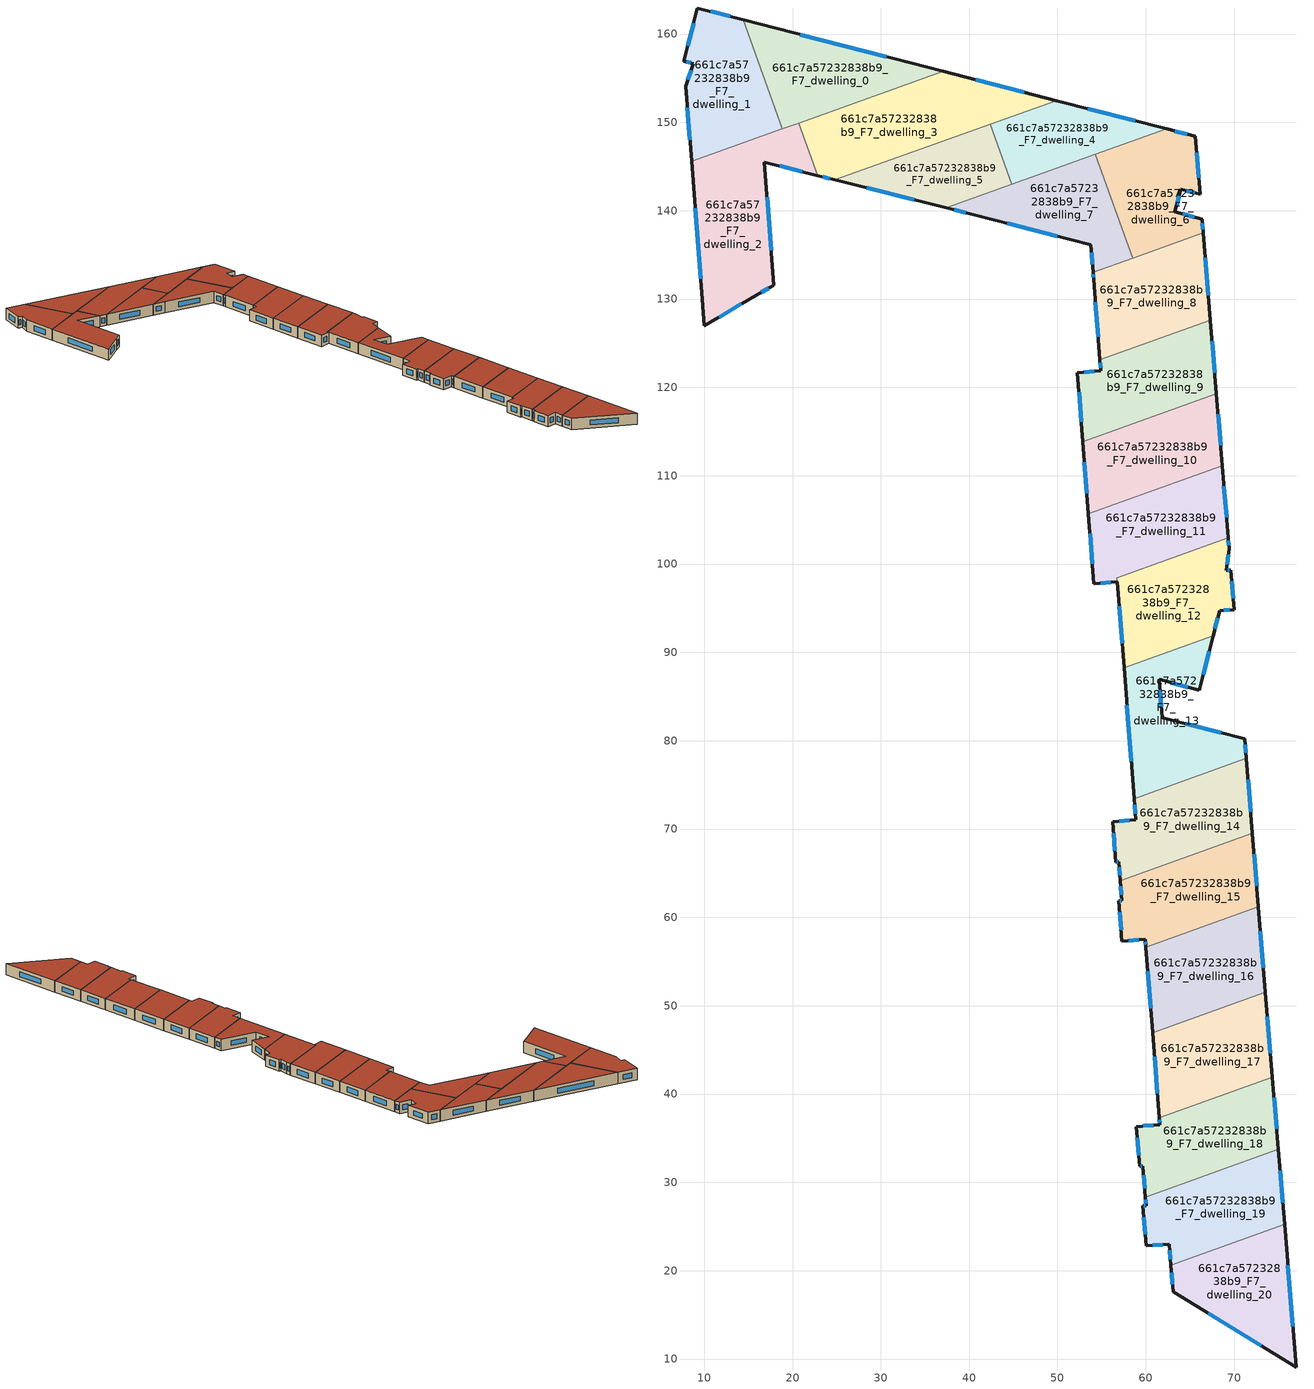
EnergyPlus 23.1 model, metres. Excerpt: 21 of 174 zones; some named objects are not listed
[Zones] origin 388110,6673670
661c7a57232838b9_F7_dwelling_0
 floor to 661c7a57232838b9_F6_dwelling_0 (EU_floor_Construction): 37.07,155.78 18.85,149.26 14.42,161.62 z21
 wall outside (EU_wall_Construction): 37.07,155.78 14.42,161.62 z21:24
 wall to 661c7a57232838b9_F7_dwelling_1 (EU_wall_Construction): 14.42,161.62 18.85,149.26 z21:24
 wall to 661c7a57232838b9_F7_dwelling_3 (EU_wall_Construction): 20.73,149.93 37.07,155.78 z21:24
 wall to 661c7a57232838b9_F7_dwelling_2 (EU_wall_Construction): 18.85,149.26 20.73,149.93 z21:24
 window (EU_Window_Construction): 30.6,157.45 20.89,159.95 z21.86:23.14
 roof outside (EU_roof_Construction): 37.07,155.78 14.42,161.62 18.85,149.26 z24
661c7a57232838b9_F7_dwelling_1
 floor to 661c7a57232838b9_F6_dwelling_1 (EU_floor_Construction): 14.42,161.62 18.85,149.26 8.58,145.58 7.91,154.09 8.76,156.66 7.69,156.93 9.24,162.95 z21
 wall outside (EU_wall_Construction): 14.42,161.62 9.24,162.95 7.69,156.93 8.76,156.66 7.91,154.09 8.58,145.58 z21:24
 wall to 661c7a57232838b9_F7_dwelling_2 (EU_wall_Construction): 8.58,145.58 18.85,149.26 z21:24
 window (EU_Window_Construction): 12.94,162 10.72,162.57 / 8.1,151.66 8.39,148.01 / 8.52,155.92 8.15,154.82 / 8,156.85 8.45,156.74 / 8.8,161.23 8.14,158.65 z21.86:23.14
 roof outside (EU_roof_Construction): 18.85,149.26 14.42,161.62 9.24,162.95 7.69,156.93 8.76,156.66 7.91,154.09 8.58,145.58 z24
661c7a57232838b9_F7_dwelling_10
 floor to 661c7a57232838b9_F6_dwelling_10 (EU_floor_Construction): 67.99,119.28 68.66,111.13 53.51,105.71 52.87,113.87 z21
 wall outside (EU_wall_Construction): 68.66,111.13 67.99,119.28 / 52.87,113.87 53.51,105.71 z21:24
 wall to 661c7a57232838b9_F7_dwelling_9 (EU_wall_Construction): 67.99,119.28 52.87,113.87 z21:24
 wall to 661c7a57232838b9_F7_dwelling_11 (EU_wall_Construction): 53.51,105.71 68.66,111.13 z21:24
 window (EU_Window_Construction): 68.47,113.46 68.18,116.95 / 53.05,111.54 53.33,108.04 z21.86:23.14
 roof outside (EU_roof_Construction): 68.66,111.13 67.99,119.28 52.87,113.87 53.51,105.71 z24
661c7a57232838b9_F7_dwelling_11
 floor to 661c7a57232838b9_F6_dwelling_11 (EU_floor_Construction): 68.66,111.13 69.33,102.98 56.73,98.47 56.77,98 54.13,97.79 53.51,105.71 z21
 wall outside (EU_wall_Construction): 53.51,105.71 54.13,97.79 56.77,98 / 69.33,102.98 68.66,111.13 z21:24
 wall to 661c7a57232838b9_F7_dwelling_12 (EU_wall_Construction): 56.74,98.48 69.33,102.98 / 56.77,98 56.73,98.47 z21:24
 window (EU_Window_Construction): 53.69,103.44 53.95,100.05 / 69.14,105.31 68.85,108.8 / 54.89,97.85 56.02,97.94 z21.86:23.14
 roof outside (EU_roof_Construction): 69.33,102.98 68.66,111.13 53.51,105.71 54.13,97.79 56.77,98 56.73,98.47 z24
661c7a57232838b9_F7_dwelling_12
 floor to 661c7a57232838b9_F6_dwelling_12 (EU_floor_Construction): 69.33,102.98 69.43,101.76 69.12,99.28 69.61,99.32 69.99,94.85 68.35,94.72 67.62,91.88 57.53,88.28 56.74,98.48 z21
 wall outside (EU_wall_Construction): 67.62,91.88 68.35,94.72 69.99,94.85 69.61,99.32 69.12,99.28 69.43,101.76 69.33,102.98 / 56.77,97.99 57.53,88.28 z21:24
 wall to 661c7a57232838b9_F7_dwelling_13 (EU_wall_Construction): 57.53,88.28 67.62,91.88 z21:24
 window (EU_Window_Construction): 67.83,92.69 68.14,93.91 / 69.4,102.11 69.36,102.63 / 69.21,99.99 69.34,101.05 / 69.47,99.3 69.26,99.29 / 69.88,96.13 69.72,98.04 / 68.82,94.75 69.52,94.81 / 56.99,95.22 57.32,91.05 z21.86:23.14
 roof outside (EU_roof_Construction): 67.62,91.88 68.35,94.72 69.99,94.85 69.61,99.32 69.12,99.28 69.43,101.76 69.33,102.98 56.74,98.48 57.53,88.28 z24
661c7a57232838b9_F7_dwelling_13
 floor to 661c7a57232838b9_F6_dwelling_13 (EU_floor_Construction): 67.62,91.88 66.03,85.7 61.51,86.93 61.87,82.6 71.19,80.2 71.38,77.99 58.69,73.45 57.53,88.28 z21
 wall outside (EU_wall_Construction): 71.38,77.99 71.19,80.2 61.87,82.6 61.51,86.93 66.03,85.7 67.62,91.88 / 57.53,88.28 58.69,73.45 z21:24
 wall to 661c7a57232838b9_F7_dwelling_14 (EU_wall_Construction): 58.69,73.45 71.38,77.99 z21:24
 window (EU_Window_Construction): 68.53,80.89 64.53,81.91 / 71.32,78.62 71.25,79.57 / 57.86,84.04 58.36,77.69 / 66.48,87.47 67.17,90.12 / 62.8,86.58 64.74,86.05 / 61.77,83.84 61.62,85.69 z21.86:23.14
 roof outside (EU_roof_Construction): 71.38,77.99 71.19,80.2 61.87,82.6 61.51,86.93 66.03,85.7 67.62,91.88 57.53,88.28 58.69,73.45 z24
661c7a57232838b9_F7_dwelling_14
 floor to 661c7a57232838b9_F6_dwelling_14 (EU_floor_Construction): 71.38,77.99 72.07,69.52 57.11,64.17 56.95,66.29 56.6,66.26 56.24,70.83 58.88,71.04 58.69,73.45 z21
 wall outside (EU_wall_Construction): 58.69,73.45 58.88,71.04 56.24,70.83 56.6,66.26 56.95,66.29 57.11,64.17 / 72.07,69.52 71.38,77.99 z21:24
 wall to 661c7a57232838b9_F7_dwelling_15 (EU_wall_Construction): 57.11,64.17 72.07,69.52 z21:24
 window (EU_Window_Construction): 56.7,66.27 56.85,66.28 / 56.34,69.52 56.5,67.57 / 58.13,70.98 57,70.89 / 58.75,72.76 58.83,71.73 / 71.87,71.94 71.57,75.57 / 57,65.68 57.07,64.77 z21.86:23.14
 roof outside (EU_roof_Construction): 72.07,69.52 71.38,77.99 58.69,73.45 58.88,71.04 56.24,70.83 56.6,66.26 56.95,66.29 57.11,64.17 z24
661c7a57232838b9_F7_dwelling_15
 floor to 661c7a57232838b9_F6_dwelling_15 (EU_floor_Construction): 72.07,69.52 72.75,61.2 60.01,56.64 59.94,57.52 57.3,57.31 56.94,61.88 57.29,61.9 57.11,64.17 z21
 wall outside (EU_wall_Construction): 57.11,64.17 57.29,61.9 56.94,61.88 57.3,57.31 59.94,57.52 60.01,56.64 / 72.75,61.2 72.07,69.52 z21:24
 wall to 661c7a57232838b9_F7_dwelling_16 (EU_wall_Construction): 60.01,56.64 72.75,61.2 z21:24
 window (EU_Window_Construction): 58.05,57.37 59.19,57.46 / 57.04,60.57 57.2,58.62 / 57.19,61.89 57.04,61.88 / 57.16,63.52 57.24,62.55 / 72.56,63.58 72.27,67.14 / 59.96,57.27 59.99,56.89 z21.86:23.14
 roof outside (EU_roof_Construction): 72.75,61.2 72.07,69.52 57.11,64.17 57.29,61.9 56.94,61.88 57.3,57.31 59.94,57.52 60.01,56.64 z24
661c7a57232838b9_F7_dwelling_16
 floor to 661c7a57232838b9_F6_dwelling_16 (EU_floor_Construction): 72.75,61.2 73.55,51.53 60.77,46.96 60.01,56.64 z21
 wall outside (EU_wall_Construction): 73.55,51.53 72.75,61.2 / 60.01,56.64 60.77,46.96 z21:24
 wall to 661c7a57232838b9_F7_dwelling_17 (EU_wall_Construction): 60.77,46.96 73.55,51.53 z21:24
 window (EU_Window_Construction): 73.32,54.29 72.98,58.44 / 60.23,53.88 60.55,49.73 z21.86:23.14
 roof outside (EU_roof_Construction): 73.55,51.53 72.75,61.2 60.01,56.64 60.77,46.96 z24
661c7a57232838b9_F7_dwelling_17
 floor to 661c7a57232838b9_F6_dwelling_17 (EU_floor_Construction): 73.55,51.53 74.34,41.89 61.52,37.3 60.77,46.96 z21
 wall outside (EU_wall_Construction): 74.34,41.89 73.55,51.53 / 60.77,46.96 61.52,37.3 z21:24
 wall to 661c7a57232838b9_F7_dwelling_18 (EU_wall_Construction): 61.52,37.3 74.34,41.89 z21:24
 window (EU_Window_Construction): 74.11,44.64 73.77,48.78 / 60.98,44.2 61.31,40.06 z21.86:23.14
 roof outside (EU_roof_Construction): 74.34,41.89 73.55,51.53 60.77,46.96 61.52,37.3 z24
661c7a57232838b9_F7_dwelling_18
 floor to 661c7a57232838b9_F6_dwelling_18 (EU_floor_Construction): 74.34,41.89 75.01,33.72 59.95,28.34 59.66,31.83 59.32,31.8 58.94,36.32 61.58,36.54 61.52,37.3 z21
 wall outside (EU_wall_Construction): 61.52,37.3 61.58,36.54 58.94,36.32 59.32,31.8 59.66,31.83 59.95,28.34 / 75.01,33.72 74.34,41.89 z21:24
 wall to 661c7a57232838b9_F7_dwelling_19 (EU_wall_Construction): 59.95,28.34 75.01,33.72 z21:24
 window (EU_Window_Construction): 59.41,31.81 59.56,31.82 / 59.05,35.03 59.21,33.09 / 60.83,36.48 59.7,36.38 / 61.54,37.08 61.57,36.76 / 74.82,36.06 74.53,39.55 / 59.75,30.83 59.87,29.33 z21.86:23.14
 roof outside (EU_roof_Construction): 75.01,33.72 74.34,41.89 61.52,37.3 61.58,36.54 58.94,36.32 59.32,31.8 59.66,31.83 59.95,28.34 z24
661c7a57232838b9_F7_dwelling_19
 floor to 661c7a57232838b9_F6_dwelling_19 (EU_floor_Construction): 75.01,33.72 75.7,25.24 62.84,20.64 62.64,23.02 60.05,22.81 59.68,27.33 60.03,27.36 59.95,28.34 z21
 wall outside (EU_wall_Construction): 59.95,28.34 60.03,27.36 59.68,27.33 60.05,22.81 62.64,23.02 62.84,20.64 / 75.7,25.24 75.01,33.72 z21:24
 wall to 661c7a57232838b9_F7_dwelling_20 (EU_wall_Construction): 62.84,20.64 75.7,25.24 z21:24
 window (EU_Window_Construction): 60.79,22.87 61.9,22.96 / 59.79,26.04 59.95,24.1 / 59.93,27.35 59.78,27.34 / 59.97,28.06 60.01,27.64 / 75.5,27.66 75.21,31.3 / 62.7,22.34 62.78,21.32 z21.86:23.14
 roof outside (EU_roof_Construction): 75.7,25.24 75.01,33.72 59.95,28.34 60.03,27.36 59.68,27.33 60.05,22.81 62.64,23.02 62.84,20.64 z24
661c7a57232838b9_F7_dwelling_2
 floor to 661c7a57232838b9_F6_dwelling_2 (EU_floor_Construction): 20.73,149.93 22.86,143.99 16.8,145.51 17.89,131.55 15.88,130.44 10.03,126.97 8.58,145.58 z21
 wall outside (EU_wall_Construction): 8.58,145.58 10.03,126.97 15.88,130.44 17.89,131.55 16.8,145.51 22.86,143.99 z21:24
 wall to 661c7a57232838b9_F7_dwelling_3 (EU_wall_Construction): 22.86,143.99 20.73,149.93 z21:24
 window (EU_Window_Construction): 18.53,145.07 21.13,144.42 / 17.58,135.54 17.12,141.52 / 16.45,130.75 17.32,131.23 / 11.7,127.96 14.2,129.45 / 8.99,140.27 9.61,132.29 z21.86:23.14
 roof outside (EU_roof_Construction): 17.89,131.55 16.8,145.51 22.86,143.99 20.73,149.93 8.58,145.58 10.03,126.97 15.88,130.44 z24
661c7a57232838b9_F7_dwelling_20
 floor to 661c7a57232838b9_F6_dwelling_20 (EU_floor_Construction): 75.7,25.24 77.03,9.1 63.09,17.59 62.84,20.64 z21
 wall outside (EU_wall_Construction): 62.84,20.64 63.09,17.59 77.03,9.1 75.7,25.24 z21:24
 window (EU_Window_Construction): 76.65,13.71 76.08,20.63 / 67.07,15.17 73.04,11.52 / 62.91,19.77 63.02,18.46 z21.86:23.14
 roof outside (EU_roof_Construction): 77.03,9.1 75.7,25.24 62.84,20.64 63.09,17.59 z24
661c7a57232838b9_F7_dwelling_3
 floor to 661c7a57232838b9_F6_dwelling_3 (EU_floor_Construction): 49.87,152.48 24.78,143.5 22.86,143.99 20.73,149.93 37.07,155.78 z21
 wall outside (EU_wall_Construction): 22.86,143.99 24.78,143.5 / 49.87,152.48 37.07,155.78 z21:24
 wall to 661c7a57232838b9_F7_dwelling_5 (EU_wall_Construction): 24.78,143.5 42.39,149.8 z21:24
 wall to 661c7a57232838b9_F7_dwelling_4 (EU_wall_Construction): 42.39,149.8 49.87,152.48 z21:24
 window (EU_Window_Construction): 23.41,143.85 24.23,143.64 / 46.21,153.42 40.73,154.84 z21.86:23.14
 roof outside (EU_roof_Construction): 49.87,152.48 37.07,155.78 20.73,149.93 22.86,143.99 24.78,143.5 z24
661c7a57232838b9_F7_dwelling_4
 floor to 661c7a57232838b9_F6_dwelling_4 (EU_floor_Construction): 62.36,149.26 44.83,142.98 42.39,149.8 49.87,152.48 z21
 wall outside (EU_wall_Construction): 62.36,149.26 49.87,152.48 z21:24
 wall to 661c7a57232838b9_F7_dwelling_5 (EU_wall_Construction): 42.39,149.8 44.83,142.98 z21:24
 wall to 661c7a57232838b9_F7_dwelling_7 (EU_wall_Construction): 44.83,142.98 54.3,146.37 z21:24
 wall to 661c7a57232838b9_F7_dwelling_6 (EU_wall_Construction): 54.3,146.37 62.36,149.26 z21:24
 window (EU_Window_Construction): 58.79,150.18 53.44,151.56 z21.86:23.14
 roof outside (EU_roof_Construction): 62.36,149.26 49.87,152.48 42.39,149.8 44.83,142.98 z24
661c7a57232838b9_F7_dwelling_5
 floor to 661c7a57232838b9_F6_dwelling_5 (EU_floor_Construction): 42.39,149.8 44.83,142.98 37.41,140.33 24.78,143.5 z21
 wall outside (EU_wall_Construction): 24.78,143.5 37.41,140.33 z21:24
 wall to 661c7a57232838b9_F7_dwelling_7 (EU_wall_Construction): 37.41,140.33 44.83,142.98 z21:24
 window (EU_Window_Construction): 28.39,142.6 33.8,141.24 z21.86:23.14
 roof outside (EU_roof_Construction): 44.83,142.98 42.39,149.8 24.78,143.5 37.41,140.33 z24
661c7a57232838b9_F7_dwelling_6
 floor to 661c7a57232838b9_F6_dwelling_6 (EU_floor_Construction): 65.6,148.42 66.14,141.86 63.98,142.44 63.3,139.88 66.37,139.02 66.49,137.49 58.5,134.63 54.3,146.37 62.36,149.26 z21
 wall outside (EU_wall_Construction): 66.49,137.49 66.37,139.02 63.3,139.88 63.98,142.44 66.14,141.86 65.6,148.42 62.36,149.26 z21:24
 wall to 661c7a57232838b9_F7_dwelling_7 (EU_wall_Construction): 54.3,146.37 58.5,134.63 z21:24
 wall to 661c7a57232838b9_F7_dwelling_8 (EU_wall_Construction): 58.5,134.63 66.49,137.49 z21:24
 window (EU_Window_Construction): 65.98,143.74 65.75,146.55 / 64.6,142.27 65.52,142.03 / 63.49,140.61 63.79,141.71 / 65.49,139.26 64.18,139.63 / 66.46,137.93 66.41,138.58 / 64.67,148.66 63.29,149.02 z21.86:23.14
 roof outside (EU_roof_Construction): 66.49,137.49 66.37,139.02 63.3,139.88 63.98,142.44 66.14,141.86 65.6,148.42 62.36,149.26 54.3,146.37 58.5,134.63 z24
661c7a57232838b9_F7_dwelling_7
 floor to 661c7a57232838b9_F6_dwelling_7 (EU_floor_Construction): 54.3,146.37 58.5,134.63 54.03,133.03 53.79,136.13 40.51,139.55 37.41,140.33 z21
 wall outside (EU_wall_Construction): 37.41,140.33 40.51,139.55 53.79,136.13 54.03,133.03 z21:24
 wall to 661c7a57232838b9_F7_dwelling_8 (EU_wall_Construction): 54.03,133.03 58.5,134.63 z21:24
 window (EU_Window_Construction): 53.86,135.24 53.96,133.92 / 44.31,138.57 50,137.11 / 38.3,140.11 39.63,139.77 z21.86:23.14
 roof outside (EU_roof_Construction): 58.5,134.63 54.3,146.37 37.41,140.33 40.51,139.55 53.79,136.13 54.03,133.03 z24
661c7a57232838b9_F7_dwelling_8
 floor to 661c7a57232838b9_F6_dwelling_8 (EU_floor_Construction): 66.49,137.49 67.31,127.61 54.8,123.13 54.09,132.26 54.03,133.03 z21
 wall outside (EU_wall_Construction): 67.31,127.61 66.49,137.49 / 54.03,133.03 54.09,132.26 54.8,123.13 z21:24
 wall to 661c7a57232838b9_F7_dwelling_9 (EU_wall_Construction): 54.8,123.13 67.31,127.61 z21:24
 window (EU_Window_Construction): 67.07,130.43 66.73,134.67 / 54.29,129.65 54.6,125.74 / 54.04,132.81 54.07,132.48 z21.86:23.14
 roof outside (EU_roof_Construction): 67.31,127.61 66.49,137.49 54.03,133.03 54.09,132.26 54.8,123.13 z24
661c7a57232838b9_F7_dwelling_9
 floor to 661c7a57232838b9_F6_dwelling_9 (EU_floor_Construction): 67.31,127.61 67.99,119.28 52.87,113.87 52.26,121.67 54.9,121.88 54.8,123.13 z21
 wall outside (EU_wall_Construction): 54.8,123.13 54.9,121.88 52.26,121.67 52.87,113.87 / 67.99,119.28 67.31,127.61 z21:24
 window (EU_Window_Construction): 54.15,121.82 53.02,121.73 / 54.83,122.77 54.87,122.24 / 67.79,121.66 67.5,125.23 / 52.44,119.44 52.7,116.1 z21.86:23.14
 roof outside (EU_roof_Construction): 67.99,119.28 67.31,127.61 54.8,123.13 54.9,121.88 52.26,121.67 52.87,113.87 z24
[Building]
EU S2 Campaign: North Axis=0; Terrain=City; Solar Distribution=FullExterior
[Site:Location]
Helsinki-Vantaa.AP: Latitude=60.317; Longitude=24.963; Time Zone=2; Elevation=54.6
[SizingPeriod:WeatherFileDays]
AnnualSizingPeriod: Begin Month=1; Begin Day of Month=1; End Month=12; End Day of Month=31; Day of Week for Start Day=Monday; Use Weather File Daylight Saving Period=No; Use Weather File Rain and Snow Indicators=No
[MATERIAL]
EU_InternalMass_Material: Roughness=MediumRough; Thickness=0.1; Conductivity=1; Density=1800; Specific Heat=900; Thermal Absorptance=0.9; Solar Absorptance=0.7; Visible Absorptance=0.7
[MATERIAL:NOMASS] Roughness=MediumRough; Thermal Absorptance=0.9; Solar Absorptance=0.7; Visible Absorptance=0.7
Name | Thermal Resistance
EU_wall_NoMass | 5.91765
EU_roof_NoMass | 11.1778
EU_floor_NoMass | 6.2875
[WINDOWMATERIAL:SIMPLEGLAZINGSYSTEM]
EU_Window_SimpleGlazing: UFactor=0.994035; Solar Heat Gain Coefficient=0.7; Visible Transmittance=0.7
[CONSTRUCTION]
EU_wall_Construction: EU_wall_NoMass
EU_roof_Construction: EU_roof_NoMass
EU_floor_Construction: EU_floor_NoMass
EU_Window_Construction: EU_Window_SimpleGlazing
EU_InternalMass_Construction: EU_InternalMass_Material
[ZONE] Type=1; Multiplier=1; Ceiling Height=autocalculate; Floor Area=autocalculate; Part of Total Floor Area=Yes
Name | Volume
661c7a57232838b9_F7_dwelling_0 | 381.125
661c7a57232838b9_F7_dwelling_1 | 381.085
661c7a57232838b9_F7_dwelling_10 | 381.078
661c7a57232838b9_F7_dwelling_11 | 382.385
661c7a57232838b9_F7_dwelling_12 | 379.761
661c7a57232838b9_F7_dwelling_13 | 381.121
661c7a57232838b9_F7_dwelling_14 | 381.094
661c7a57232838b9_F7_dwelling_15 | 381.084
661c7a57232838b9_F7_dwelling_16; 661c7a57232838b9_F7_dwelling_17 | 381.112
661c7a57232838b9_F7_dwelling_18 | 381.114
661c7a57232838b9_F7_dwelling_19 | 381.086
661c7a57232838b9_F7_dwelling_2 | 505.202
661c7a57232838b9_F7_dwelling_20 | 381.108
661c7a57232838b9_F7_dwelling_3 | 505.215
661c7a57232838b9_F7_dwelling_4 | 288.762
661c7a57232838b9_F7_dwelling_5 | 288.775
661c7a57232838b9_F7_dwelling_6 | 349.319
661c7a57232838b9_F7_dwelling_7 | 349.322
661c7a57232838b9_F7_dwelling_8 | 381.08
661c7a57232838b9_F7_dwelling_9 | 381.104
[INTERNALMASS] Construction=EU_InternalMass_Construction
Name | Zone or ZoneList | Surface Area
661c7a57232838b9_F7_dwelling_0_EU_InternalMass | 661c7a57232838b9_F7_dwelling_0 | 127.039
661c7a57232838b9_F7_dwelling_1_EU_InternalMass | 661c7a57232838b9_F7_dwelling_1 | 127.026
661c7a57232838b9_F7_dwelling_2_EU_InternalMass | 661c7a57232838b9_F7_dwelling_2 | 168.399
661c7a57232838b9_F7_dwelling_3_EU_InternalMass | 661c7a57232838b9_F7_dwelling_3 | 168.408
661c7a57232838b9_F7_dwelling_4_EU_InternalMass | 661c7a57232838b9_F7_dwelling_4 | 96.2544
661c7a57232838b9_F7_dwelling_5_EU_InternalMass | 661c7a57232838b9_F7_dwelling_5 | 96.2558
661c7a57232838b9_F7_dwelling_6_EU_InternalMass | 661c7a57232838b9_F7_dwelling_6 | 116.44
661c7a57232838b9_F7_dwelling_7_EU_InternalMass | 661c7a57232838b9_F7_dwelling_7 | 116.44
661c7a57232838b9_F7_dwelling_8_EU_InternalMass | 661c7a57232838b9_F7_dwelling_8 | 127.032
661c7a57232838b9_F7_dwelling_9_EU_InternalMass | 661c7a57232838b9_F7_dwelling_9 | 127.037
661c7a57232838b9_F7_dwelling_10_EU_InternalMass | 661c7a57232838b9_F7_dwelling_10 | 127.026
661c7a57232838b9_F7_dwelling_11_EU_InternalMass | 661c7a57232838b9_F7_dwelling_11 | 127.461
661c7a57232838b9_F7_dwelling_12_EU_InternalMass | 661c7a57232838b9_F7_dwelling_12 | 126.614
661c7a57232838b9_F7_dwelling_13_EU_InternalMass | 661c7a57232838b9_F7_dwelling_13 | 127.04
661c7a57232838b9_F7_dwelling_14_EU_InternalMass | 661c7a57232838b9_F7_dwelling_14 | 127.031
661c7a57232838b9_F7_dwelling_15_EU_InternalMass | 661c7a57232838b9_F7_dwelling_15 | 127.029
661c7a57232838b9_F7_dwelling_16_EU_InternalMass | 661c7a57232838b9_F7_dwelling_16 | 127.037
661c7a57232838b9_F7_dwelling_17_EU_InternalMass | 661c7a57232838b9_F7_dwelling_17 | 127.037
661c7a57232838b9_F7_dwelling_18_EU_InternalMass | 661c7a57232838b9_F7_dwelling_18 | 127.038
661c7a57232838b9_F7_dwelling_19_EU_InternalMass | 661c7a57232838b9_F7_dwelling_19 | 127.029
661c7a57232838b9_F7_dwelling_20_EU_InternalMass | 661c7a57232838b9_F7_dwelling_20 | 127.029
[OTHEREQUIPMENT] Fuel Type=Electricity; Design Level Calculation Method=Watts/Area; Power per Zone Floor Area=1; Fraction Latent=0; Fraction Radiant=0; Fraction Lost=0; Carbon Dioxide Generation Rate=0; EndUse Subcategory=EU_Step8_InternalGains
Name | Zone or ZoneList or Space or SpaceList | Schedule
EU_Step8_InternalGain_661c7a57232838b9_F7_dwelling_0_f000 | 661c7a57232838b9_F7_dwelling_0 | EU_Step8_GainSchedule_661c7a57232838b9_F7_dwelling_0_f000
EU_Step8_InternalGain_661c7a57232838b9_F7_dwelling_1_f000 | 661c7a57232838b9_F7_dwelling_1 | EU_Step8_GainSchedule_661c7a57232838b9_F7_dwelling_1_f000
EU_Step8_InternalGain_661c7a57232838b9_F7_dwelling_2_f000 | 661c7a57232838b9_F7_dwelling_2 | EU_Step8_GainSchedule_661c7a57232838b9_F7_dwelling_2_f000
EU_Step8_InternalGain_661c7a57232838b9_F7_dwelling_3_f000 | 661c7a57232838b9_F7_dwelling_3 | EU_Step8_GainSchedule_661c7a57232838b9_F7_dwelling_3_f000
EU_Step8_InternalGain_661c7a57232838b9_F7_dwelling_4_f000 | 661c7a57232838b9_F7_dwelling_4 | EU_Step8_GainSchedule_661c7a57232838b9_F7_dwelling_4_f000
EU_Step8_InternalGain_661c7a57232838b9_F7_dwelling_5_f000 | 661c7a57232838b9_F7_dwelling_5 | EU_Step8_GainSchedule_661c7a57232838b9_F7_dwelling_5_f000
EU_Step8_InternalGain_661c7a57232838b9_F7_dwelling_6_f000 | 661c7a57232838b9_F7_dwelling_6 | EU_Step8_GainSchedule_661c7a57232838b9_F7_dwelling_6_f000
EU_Step8_InternalGain_661c7a57232838b9_F7_dwelling_7_f000 | 661c7a57232838b9_F7_dwelling_7 | EU_Step8_GainSchedule_661c7a57232838b9_F7_dwelling_7_f000
EU_Step8_InternalGain_661c7a57232838b9_F7_dwelling_8_f000 | 661c7a57232838b9_F7_dwelling_8 | EU_Step8_GainSchedule_661c7a57232838b9_F7_dwelling_8_f000
EU_Step8_InternalGain_661c7a57232838b9_F7_dwelling_9_f000 | 661c7a57232838b9_F7_dwelling_9 | EU_Step8_GainSchedule_661c7a57232838b9_F7_dwelling_9_f000
EU_Step8_InternalGain_661c7a57232838b9_F7_dwelling_10_f000 | 661c7a57232838b9_F7_dwelling_10 | EU_Step8_GainSchedule_661c7a57232838b9_F7_dwelling_10_f000
EU_Step8_InternalGain_661c7a57232838b9_F7_dwelling_11_f000 | 661c7a57232838b9_F7_dwelling_11 | EU_Step8_GainSchedule_661c7a57232838b9_F7_dwelling_11_f000
EU_Step8_InternalGain_661c7a57232838b9_F7_dwelling_12_f000 | 661c7a57232838b9_F7_dwelling_12 | EU_Step8_GainSchedule_661c7a57232838b9_F7_dwelling_12_f000
EU_Step8_InternalGain_661c7a57232838b9_F7_dwelling_13_f000 | 661c7a57232838b9_F7_dwelling_13 | EU_Step8_GainSchedule_661c7a57232838b9_F7_dwelling_13_f000
EU_Step8_InternalGain_661c7a57232838b9_F7_dwelling_14_f000 | 661c7a57232838b9_F7_dwelling_14 | EU_Step8_GainSchedule_661c7a57232838b9_F7_dwelling_14_f000
EU_Step8_InternalGain_661c7a57232838b9_F7_dwelling_15_f000 | 661c7a57232838b9_F7_dwelling_15 | EU_Step8_GainSchedule_661c7a57232838b9_F7_dwelling_15_f000
EU_Step8_InternalGain_661c7a57232838b9_F7_dwelling_16_f000 | 661c7a57232838b9_F7_dwelling_16 | EU_Step8_GainSchedule_661c7a57232838b9_F7_dwelling_16_f000
EU_Step8_InternalGain_661c7a57232838b9_F7_dwelling_17_f000 | 661c7a57232838b9_F7_dwelling_17 | EU_Step8_GainSchedule_661c7a57232838b9_F7_dwelling_17_f000
EU_Step8_InternalGain_661c7a57232838b9_F7_dwelling_18_f000 | 661c7a57232838b9_F7_dwelling_18 | EU_Step8_GainSchedule_661c7a57232838b9_F7_dwelling_18_f000
EU_Step8_InternalGain_661c7a57232838b9_F7_dwelling_19_f000 | 661c7a57232838b9_F7_dwelling_19 | EU_Step8_GainSchedule_661c7a57232838b9_F7_dwelling_19_f000
EU_Step8_InternalGain_661c7a57232838b9_F7_dwelling_20_f000 | 661c7a57232838b9_F7_dwelling_20 | EU_Step8_GainSchedule_661c7a57232838b9_F7_dwelling_20_f000
[ZONEVENTILATION:DESIGNFLOWRATE] Schedule=EU_AlwaysOn; Design Flow Rate Calculation Method=AirChanges/Hour; Air Changes per Hour=0.596421; Ventilation Type=Natural; Fan Pressure Rise=0; Fan Total Efficiency=1; Constant Term Coefficient=1; Temperature Term Coefficient=0; Velocity Term Coefficient=0; Velocity Squared Term Coefficient=0; Minimum Indoor Temperature=-100; Maximum Indoor Temperature=100; Delta Temperature=-100; Minimum Outdoor Temperature=-100; Maximum Outdoor Temperature=100; Maximum Wind Speed=40
Name | Zone or ZoneList or Space or SpaceList
EU_ConstantAir_661c7a57232838b9_F7_dwelling_0 | 661c7a57232838b9_F7_dwelling_0
EU_ConstantAir_661c7a57232838b9_F7_dwelling_1 | 661c7a57232838b9_F7_dwelling_1
EU_ConstantAir_661c7a57232838b9_F7_dwelling_2 | 661c7a57232838b9_F7_dwelling_2
EU_ConstantAir_661c7a57232838b9_F7_dwelling_3 | 661c7a57232838b9_F7_dwelling_3
EU_ConstantAir_661c7a57232838b9_F7_dwelling_4 | 661c7a57232838b9_F7_dwelling_4
EU_ConstantAir_661c7a57232838b9_F7_dwelling_5 | 661c7a57232838b9_F7_dwelling_5
EU_ConstantAir_661c7a57232838b9_F7_dwelling_6 | 661c7a57232838b9_F7_dwelling_6
EU_ConstantAir_661c7a57232838b9_F7_dwelling_7 | 661c7a57232838b9_F7_dwelling_7
EU_ConstantAir_661c7a57232838b9_F7_dwelling_8 | 661c7a57232838b9_F7_dwelling_8
EU_ConstantAir_661c7a57232838b9_F7_dwelling_9 | 661c7a57232838b9_F7_dwelling_9
EU_ConstantAir_661c7a57232838b9_F7_dwelling_10 | 661c7a57232838b9_F7_dwelling_10
EU_ConstantAir_661c7a57232838b9_F7_dwelling_11 | 661c7a57232838b9_F7_dwelling_11
EU_ConstantAir_661c7a57232838b9_F7_dwelling_12 | 661c7a57232838b9_F7_dwelling_12
EU_ConstantAir_661c7a57232838b9_F7_dwelling_13 | 661c7a57232838b9_F7_dwelling_13
EU_ConstantAir_661c7a57232838b9_F7_dwelling_14 | 661c7a57232838b9_F7_dwelling_14
EU_ConstantAir_661c7a57232838b9_F7_dwelling_15 | 661c7a57232838b9_F7_dwelling_15
EU_ConstantAir_661c7a57232838b9_F7_dwelling_16 | 661c7a57232838b9_F7_dwelling_16
EU_ConstantAir_661c7a57232838b9_F7_dwelling_17 | 661c7a57232838b9_F7_dwelling_17
EU_ConstantAir_661c7a57232838b9_F7_dwelling_18 | 661c7a57232838b9_F7_dwelling_18
EU_ConstantAir_661c7a57232838b9_F7_dwelling_19 | 661c7a57232838b9_F7_dwelling_19
EU_ConstantAir_661c7a57232838b9_F7_dwelling_20 | 661c7a57232838b9_F7_dwelling_20
[HVACTEMPLATE:ZONE:IDEALLOADSAIRSYSTEM] System Availability Schedule=EU_AlwaysOn; Maximum Heating Supply Air Temperature=50; Minimum Cooling Supply Air Temperature=13; Maximum Heating Supply Air Humidity Ratio=0.0156; Minimum Cooling Supply Air Humidity Ratio=0.0077; Heating Limit=NoLimit; Cooling Limit=NoLimit; Heating Availability Schedule=EU_AlwaysOn; Cooling Availability Schedule=EU_CoolingOff; Dehumidification Control Type=ConstantSensibleHeatRatio; Cooling Sensible Heat Ratio=0.7; Dehumidification Setpoint=60; Humidification Control Type=None; Humidification Setpoint=30; Outdoor Air Method=None; Outdoor Air Flow Rate per Person=0.00944; Outdoor Air Flow Rate per Zone Floor Area=0; Outdoor Air Flow Rate per Zone=0; Demand Controlled Ventilation Type=None; Outdoor Air Economizer Type=NoEconomizer; Heat Recovery Type=None; Sensible Heat Recovery Effectiveness=0.7; Latent Heat Recovery Effectiveness=0.65
Name | Template Thermostat
661c7a57232838b9_F7_dwelling_0 | EU_HeatOnly_661c7a57232838b9_F7_dwelling_0
661c7a57232838b9_F7_dwelling_1 | EU_HeatOnly_661c7a57232838b9_F7_dwelling_1
661c7a57232838b9_F7_dwelling_2 | EU_HeatOnly_661c7a57232838b9_F7_dwelling_2
661c7a57232838b9_F7_dwelling_3 | EU_HeatOnly_661c7a57232838b9_F7_dwelling_3
661c7a57232838b9_F7_dwelling_4 | EU_HeatOnly_661c7a57232838b9_F7_dwelling_4
661c7a57232838b9_F7_dwelling_5 | EU_HeatOnly_661c7a57232838b9_F7_dwelling_5
661c7a57232838b9_F7_dwelling_6 | EU_HeatOnly_661c7a57232838b9_F7_dwelling_6
661c7a57232838b9_F7_dwelling_7 | EU_HeatOnly_661c7a57232838b9_F7_dwelling_7
661c7a57232838b9_F7_dwelling_8 | EU_HeatOnly_661c7a57232838b9_F7_dwelling_8
661c7a57232838b9_F7_dwelling_9 | EU_HeatOnly_661c7a57232838b9_F7_dwelling_9
661c7a57232838b9_F7_dwelling_10 | EU_HeatOnly_661c7a57232838b9_F7_dwelling_10
661c7a57232838b9_F7_dwelling_11 | EU_HeatOnly_661c7a57232838b9_F7_dwelling_11
661c7a57232838b9_F7_dwelling_12 | EU_HeatOnly_661c7a57232838b9_F7_dwelling_12
661c7a57232838b9_F7_dwelling_13 | EU_HeatOnly_661c7a57232838b9_F7_dwelling_13
661c7a57232838b9_F7_dwelling_14 | EU_HeatOnly_661c7a57232838b9_F7_dwelling_14
661c7a57232838b9_F7_dwelling_15 | EU_HeatOnly_661c7a57232838b9_F7_dwelling_15
661c7a57232838b9_F7_dwelling_16 | EU_HeatOnly_661c7a57232838b9_F7_dwelling_16
661c7a57232838b9_F7_dwelling_17 | EU_HeatOnly_661c7a57232838b9_F7_dwelling_17
661c7a57232838b9_F7_dwelling_18 | EU_HeatOnly_661c7a57232838b9_F7_dwelling_18
661c7a57232838b9_F7_dwelling_19 | EU_HeatOnly_661c7a57232838b9_F7_dwelling_19
661c7a57232838b9_F7_dwelling_20 | EU_HeatOnly_661c7a57232838b9_F7_dwelling_20
[SIZING:ZONE] Zone Cooling Design Supply Air Temperature Input Method=SupplyAirTemperature; Zone Cooling Design Supply Air Temperature=13; Zone Heating Design Supply Air Temperature Input Method=SupplyAirTemperature; Zone Heating Design Supply Air Temperature=50; Zone Cooling Design Supply Air Humidity Ratio=0.008; Zone Heating Design Supply Air Humidity Ratio=0.008; Cooling Design Air Flow Method=DesignDay; Cooling Design Air Flow Rate=0; Cooling Minimum Air Flow per Zone Floor Area=0.000762; Cooling Minimum Air Flow=0; Cooling Minimum Air Flow Fraction=0.2; Heating Design Air Flow Method=DesignDay; Heating Design Air Flow Rate=0; Heating Maximum Air Flow per Zone Floor Area=0.002032; Heating Maximum Air Flow=0.141576; Heating Maximum Air Flow Fraction=0.3; Account for Dedicated Outdoor Air System=No; Dedicated Outdoor Air System Control Strategy=NeutralSupplyAir; Dedicated Outdoor Air Low Setpoint Temperature for Design=autosize; Dedicated Outdoor Air High Setpoint Temperature for Design=autosize; Zone Load Sizing Method=Sensible Load Only No Latent Load; Zone Latent Cooling Design Supply Air Humidity Ratio Input Method=HumidityRatioDifference; Zone Cooling Design Supply Air Humidity Ratio Difference=0.005; Zone Latent Heating Design Supply Air Humidity Ratio Input Method=HumidityRatioDifference; Zone Humidification Design Supply Air Humidity Ratio Difference=0.005
661c7a57232838b9_F7_dwelling_0; 661c7a57232838b9_F7_dwelling_1; 661c7a57232838b9_F7_dwelling_2; 661c7a57232838b9_F7_dwelling_3; 661c7a57232838b9_F7_dwelling_4; 661c7a57232838b9_F7_dwelling_5; 661c7a57232838b9_F7_dwelling_6; 661c7a57232838b9_F7_dwelling_7; 661c7a57232838b9_F7_dwelling_8; 661c7a57232838b9_F7_dwelling_9; 661c7a57232838b9_F7_dwelling_10; 661c7a57232838b9_F7_dwelling_11; 661c7a57232838b9_F7_dwelling_12; 661c7a57232838b9_F7_dwelling_13; 661c7a57232838b9_F7_dwelling_14; 661c7a57232838b9_F7_dwelling_15; 661c7a57232838b9_F7_dwelling_16; 661c7a57232838b9_F7_dwelling_17; 661c7a57232838b9_F7_dwelling_18; 661c7a57232838b9_F7_dwelling_19; 661c7a57232838b9_F7_dwelling_20
[SCHEDULE:CONSTANT]
Name | Hourly Value
EU_AlwaysOn | 1
EU_CoolingOff | 0
[SCHEDULE:FILE] Column Number=1; Rows to Skip at Top=0; Number of Hours of Data=8760; Column Separator=Comma; Interpolate to Timestep=No; Minutes per Item=60; Adjust Schedule for Daylight Savings=Yes
Name | File
EU_Step8_GainSchedule_661c7a57232838b9_F7_dwelling_0_f000 | ../../schedules/661c7a57232838b9/661c7a57232838b9_F7_dwelling_0_f000_gain.csv
EU_Step8_GainSchedule_661c7a57232838b9_F7_dwelling_1_f000 | ../../schedules/661c7a57232838b9/661c7a57232838b9_F7_dwelling_1_f000_gain.csv
EU_Step8_GainSchedule_661c7a57232838b9_F7_dwelling_2_f000 | ../../schedules/661c7a57232838b9/661c7a57232838b9_F7_dwelling_2_f000_gain.csv
EU_Step8_GainSchedule_661c7a57232838b9_F7_dwelling_3_f000 | ../../schedules/661c7a57232838b9/661c7a57232838b9_F7_dwelling_3_f000_gain.csv
EU_Step8_GainSchedule_661c7a57232838b9_F7_dwelling_4_f000 | ../../schedules/661c7a57232838b9/661c7a57232838b9_F7_dwelling_4_f000_gain.csv
EU_Step8_GainSchedule_661c7a57232838b9_F7_dwelling_5_f000 | ../../schedules/661c7a57232838b9/661c7a57232838b9_F7_dwelling_5_f000_gain.csv
EU_Step8_GainSchedule_661c7a57232838b9_F7_dwelling_6_f000 | ../../schedules/661c7a57232838b9/661c7a57232838b9_F7_dwelling_6_f000_gain.csv
EU_Step8_GainSchedule_661c7a57232838b9_F7_dwelling_7_f000 | ../../schedules/661c7a57232838b9/661c7a57232838b9_F7_dwelling_7_f000_gain.csv
EU_Step8_GainSchedule_661c7a57232838b9_F7_dwelling_8_f000 | ../../schedules/661c7a57232838b9/661c7a57232838b9_F7_dwelling_8_f000_gain.csv
EU_Step8_GainSchedule_661c7a57232838b9_F7_dwelling_9_f000 | ../../schedules/661c7a57232838b9/661c7a57232838b9_F7_dwelling_9_f000_gain.csv
EU_Step8_GainSchedule_661c7a57232838b9_F7_dwelling_10_f000 | ../../schedules/661c7a57232838b9/661c7a57232838b9_F7_dwelling_10_f000_gain.csv
EU_Step8_GainSchedule_661c7a57232838b9_F7_dwelling_11_f000 | ../../schedules/661c7a57232838b9/661c7a57232838b9_F7_dwelling_11_f000_gain.csv
EU_Step8_GainSchedule_661c7a57232838b9_F7_dwelling_12_f000 | ../../schedules/661c7a57232838b9/661c7a57232838b9_F7_dwelling_12_f000_gain.csv
EU_Step8_GainSchedule_661c7a57232838b9_F7_dwelling_13_f000 | ../../schedules/661c7a57232838b9/661c7a57232838b9_F7_dwelling_13_f000_gain.csv
EU_Step8_GainSchedule_661c7a57232838b9_F7_dwelling_14_f000 | ../../schedules/661c7a57232838b9/661c7a57232838b9_F7_dwelling_14_f000_gain.csv
EU_Step8_GainSchedule_661c7a57232838b9_F7_dwelling_15_f000 | ../../schedules/661c7a57232838b9/661c7a57232838b9_F7_dwelling_15_f000_gain.csv
EU_Step8_GainSchedule_661c7a57232838b9_F7_dwelling_16_f000 | ../../schedules/661c7a57232838b9/661c7a57232838b9_F7_dwelling_16_f000_gain.csv
EU_Step8_GainSchedule_661c7a57232838b9_F7_dwelling_17_f000 | ../../schedules/661c7a57232838b9/661c7a57232838b9_F7_dwelling_17_f000_gain.csv
EU_Step8_GainSchedule_661c7a57232838b9_F7_dwelling_18_f000 | ../../schedules/661c7a57232838b9/661c7a57232838b9_F7_dwelling_18_f000_gain.csv
EU_Step8_GainSchedule_661c7a57232838b9_F7_dwelling_19_f000 | ../../schedules/661c7a57232838b9/661c7a57232838b9_F7_dwelling_19_f000_gain.csv
EU_Step8_GainSchedule_661c7a57232838b9_F7_dwelling_20_f000 | ../../schedules/661c7a57232838b9/661c7a57232838b9_F7_dwelling_20_f000_gain.csv
